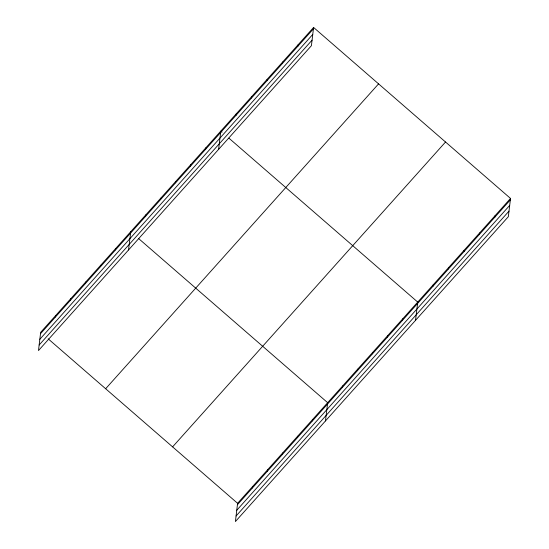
<?xml version="1.0" encoding="UTF-8"?>
<svg xmlns="http://www.w3.org/2000/svg" width="549" height="549" viewBox="0 0 549 549"><rect width="100%" height="100%" fill="white"/><g stroke="black" fill="none" stroke-linecap="round" stroke-linejoin="round"><path stroke-width="0.82" d="M55.504 316.972L55.669 315.545M70.512 300.207L70.684 298.78M85.52 283.435L85.692 282.014M100.536 266.67L100.7 265.242M115.544 249.898L115.715 248.477M128.548 249.96L130.724 231.712M145.567 216.368L145.739 214.94M160.576 199.596L160.747 198.175M175.591 182.831L175.755 181.41M190.599 166.066L190.771 164.638M205.614 149.294L205.779 147.873M218.619 149.355L220.794 131.101L222.043 132.192M236.091 115.249L236.255 113.828M251.552 97.976L251.723 96.555M267.02 80.703L267.191 79.276M282.488 63.423L282.653 62.003M510.515 198.436L237.587 503.296L235.411 521.55L508.34 216.683L510.515 198.436L313.589 27.45L40.66 332.317L38.485 350.564L311.413 45.704L313.589 27.45M297.949 46.15L298.121 44.723M252.43 487.958L252.602 486.531M267.438 471.186L267.61 469.766M282.454 454.421L282.618 452.994M297.462 437.649L297.633 436.229M312.477 420.884L312.642 419.463M325.482 420.946L327.657 402.691L138.849 238.76M342.494 387.347L342.665 385.926M357.509 370.582L357.68 369.161M372.517 353.817L372.689 352.389M387.532 337.045L387.697 335.624M402.541 320.28L402.712 318.852M415.545 320.341L417.72 302.087L228.912 138.156M433.017 286.235L433.188 284.814M448.485 268.962L448.657 267.535M463.946 251.682L464.118 250.262M479.414 234.409L479.586 232.989M494.882 217.136L495.054 215.709M40.489 333.737L313.417 28.871M39.83 339.289L312.758 34.429M39.144 345.012L312.072 40.146M105.648 388.74L378.577 83.873M172.599 446.872L445.527 142.013M237.422 504.723L510.35 199.857M236.756 510.275L509.685 205.408M236.077 515.998L509.005 211.132M48.161 338.822L237.587 503.296"/></g></svg>
